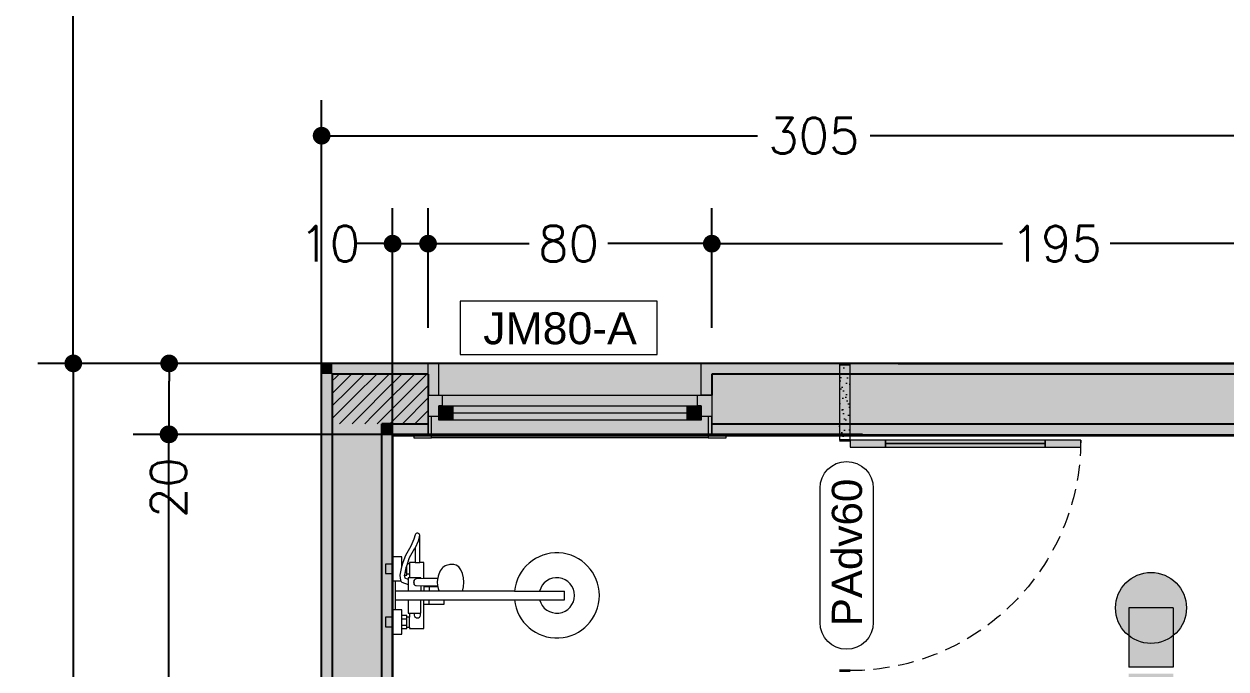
# Model space of a CAD drawing. Header units: metres. Extents: x -1783 to 21505, y -57 to 13660.
# Drawn here: x 11849.9 to 12188.8, y 12725.2 to 12907 of the extents above; entities that cross this region are included whole.
import ezdxf

# ---------------------------------------------------------------- set-up
doc = ezdxf.new("R2010")
doc.units = ezdxf.units.M
doc.header["$MEASUREMENT"] = 0
doc.linetypes.add('Dashed', pattern=[0.07, 0.045, -0.025])
for name, color, linetype, lineweight in [('Bombeiro', 1, 'Continuous', 0), ('Concreto moldado in loco_Pilares.IFC Model_Caneta_No__241', 7, 'Continuous', 13), ('Concreto moldado in loco_Pilares.IFC Model_Caneta_No__4', 7, 'Continuous', 20), ('Janelas Archicad_Caneta_No__10', 7, 'Continuous', 5), ('Janelas Archicad_Caneta_No__241', 7, 'Continuous', 13), ('LAJES.EST_Caneta_No__241', 7, 'Continuous', 13), ('Marcadores de Porta Archicad_Caneta_No__7', 7, 'Continuous', 13), ('PAREDE CONSTRUIR_Caneta_No__241', 7, 'Continuous', 13), ('PAREDE CONSTRUIR_Caneta_No__3', 7, 'Continuous', 25), ('PAREDE.ARQ_Caneta_No__1', 7, 'Continuous', 35), ('PAREDE.ARQ_Caneta_No__241', 7, 'Continuous', 13), ('Portas Archicad_Caneta_No__1', 7, 'Continuous', 35)]:
    doc.layers.add(name, color=color, linetype=linetype, lineweight=lineweight)
for name, color, linetype in [('colorida chamar atenção', 10, 'Continuous'), ('Concreto moldado in loco_Pilares.IFC Model', 7, 'Continuous'), ('cotas', 7, 'Continuous'), ('COTAS EXECUTIVO.EXEC', 7, 'Continuous'), ('Janelas Archicad', 7, 'Continuous'), ('LOUCAS-METAIS.ARQ', 7, 'Continuous'), ('Marcadores de Janela Archicad', 7, 'Continuous'), ('Marcadores de Porta Archicad', 7, 'Continuous'), ('PAREDE CONSTRUIR', 7, 'Continuous'), ('Portas Archicad', 7, 'Continuous')]:
    doc.layers.add(name, color=color, linetype=linetype)
for name, color, linetype, lineweight, true_color in [('Janelas Archicad_Caneta_No__9', 7, 'Continuous', 5, 0x020202), ('LOUCAS-METAIS.ARQ_Caneta_No__13', 7, 'Continuous', 0, 0xaaaaaa), ('Marcadores de Janela Archicad_Caneta_No__9', 7, 'Continuous', 5, 0x020202), ('PAREDE.ARQ_Caneta_No__97', 7, 'Continuous', 5, 0x6b6b6b), ('Portas Archicad_Caneta_No__9', 7, 'Continuous', 5, 0x020202), ('Portas Archicad_Caneta_No__97', 7, 'Continuous', 5, 0x6b6b6b)]:
    doc.layers.add(name, color=color, linetype=linetype, lineweight=lineweight, true_color=true_color)
doc.styles.add('GENERATED_STYLE_1', font='arial.ttf')
doc.styles.add('R80', font='romans.shx', dxfattribs={"height": 10})
doc.dimstyles.new('1-50', dxfattribs={"dimtxt": 10, "dimasz": 5, "dimexe": 10, "dimexo": 10, "dimgap": 3, "dimtad": 1, "dimdec": 1, "dimrnd": 1, "dimdsep": 46, "dimtxsty": 'R80', "dimblk": 'DOT', "dimcen": 0, "dimclrd": 252, "dimclre": 252, "dimclrt": 252, "dimadec": 0, "dimazin": 0, "dimtfac": 1, "dimtdec": 1, "dimtix": 1, "dimtmove": 2, "dimatfit": 3, "dimldrblk": 'DOT', "dimfxl": 1, "dimtolj": 1, "dimarcsym": 0})
pattern_1 = [(45, (18585.2446, 16071.2687), (-1.76776695, 1.76776695), [])]

# ---------------------------------------------------------------- blocks, each defined once
blk = doc.blocks.new('_Dot')
at = {"color": 0, "linetype": 'ByBlock', "lineweight": -2}
blk.add_line((-0.5, 0), (-1, 0), dxfattribs=at)
at = {"color": 0, "linetype": 'ByBlock', "const_width": 0.5}
blk.add_lwpolyline([(-0.25, 0, 1), (0.25, 0, 1)], format="xyb", close=True, dxfattribs=at)
blk = doc.blocks.new('*D7134')
at = {"layer": 'COTAS EXECUTIVO.EXEC', "color": 252, "lineweight": -2, "transparency": 16777216}
for p, q in [((12096.34, 12811.3), (12872.72, 12811.3)), ((12862.72, 12796.3), (12862.72, 12806.3)), ((12903.84, 12791.3), (12852.72, 12791.3))]:
    blk.add_line(p, q, dxfattribs=at)
at = {"layer": 'COTAS EXECUTIVO.EXEC', "color": 252, "lineweight": -2, "transparency": 16777216, "xscale": 5, "yscale": 5, "zscale": 5}
for p, rotation in [((12862.72, 12811.3), 90), ((12862.72, 12791.3), 270)]:
    blk.add_blockref('_Dot', p, dxfattribs=dict(at, rotation=rotation))
at = {"layer": 'COTAS EXECUTIVO.EXEC', "color": 252, "transparency": 16777216, "insert": (12862.55, 12776.3), "char_height": 10, "attachment_point": 5, "rotation": 90, "style": 'R80'}
blk.add_mtext('\\A1;20', dxfattribs=at)
blk = doc.blocks.new('*D7198')
at = {"layer": 'COTAS EXECUTIVO.EXEC', "color": 252, "lineweight": -2, "transparency": 16777216}
for p, q in [((12086.34, 12791.3), (11880.68, 12791.3)), ((11890.68, 12786.3), (11890.68, 12608.21)), ((11890.68, 12425.89), (11890.68, 12576.49)), ((12711.34, 12420.89), (11880.68, 12420.89))]:
    blk.add_line(p, q, dxfattribs=at)
at = {"layer": 'COTAS EXECUTIVO.EXEC', "color": 252, "lineweight": -2, "transparency": 16777216, "xscale": 5, "yscale": 5, "zscale": 5}
for p, rotation in [((11890.68, 12791.3), 90), ((11890.68, 12420.89), 270)]:
    blk.add_blockref('_Dot', p, dxfattribs=dict(at, rotation=rotation))
at = {"layer": 'COTAS EXECUTIVO.EXEC', "color": 252, "transparency": 16777216, "insert": (11890.68, 12592.35), "char_height": 10, "attachment_point": 5, "rotation": 90, "style": 'R80'}
blk.add_mtext('\\A1;370', dxfattribs=at)
blk = doc.blocks.new('*D7199')
at = {"layer": 'COTAS EXECUTIVO.EXEC', "color": 252, "lineweight": -2, "transparency": 16777216}
for p, q in [((12228.85, 12811.3), (11880.85, 12811.3)), ((11890.85, 12796.3), (11890.85, 12806.3)), ((12086.34, 12791.3), (11880.85, 12791.3))]:
    blk.add_line(p, q, dxfattribs=at)
at = {"layer": 'COTAS EXECUTIVO.EXEC', "color": 252, "lineweight": -2, "transparency": 16777216, "xscale": 5, "yscale": 5, "zscale": 5}
for p, rotation in [((11890.85, 12811.3), 90), ((11890.85, 12791.3), 270)]:
    blk.add_blockref('_Dot', p, dxfattribs=dict(at, rotation=rotation))
at = {"layer": 'COTAS EXECUTIVO.EXEC', "color": 252, "transparency": 16777216, "insert": (11890.68, 12776.3), "char_height": 10, "attachment_point": 5, "rotation": 90, "style": 'R80'}
blk.add_mtext('\\A1;20', dxfattribs=at)
blk = doc.blocks.new('*D7249')
at = {"layer": 'COTAS EXECUTIVO.EXEC', "color": 252, "lineweight": -2, "transparency": 16777216}
for p, q in [((11953.84, 12616.1), (11953.84, 12855.05)), ((11963.84, 12821.3), (11963.84, 12855.05)), ((11948.84, 12845.05), (11943.84, 12845.05)), ((11953.84, 12845.05), (11963.84, 12845.05)), ((11968.84, 12845.05), (11973.84, 12845.05))]:
    blk.add_line(p, q, dxfattribs=at)
at = {"layer": 'COTAS EXECUTIVO.EXEC', "color": 252, "lineweight": -2, "transparency": 16777216, "xscale": 5, "yscale": 5, "zscale": 5}
blk.add_blockref('_Dot', (11953.84, 12845.05), dxfattribs=at)
at = {"layer": 'COTAS EXECUTIVO.EXEC', "color": 252, "lineweight": -2, "transparency": 16777216, "xscale": 5, "yscale": 5, "zscale": 5, "rotation": 180}
blk.add_blockref('_Dot', (11963.84, 12845.05), dxfattribs=at)
at = {"layer": 'COTAS EXECUTIVO.EXEC', "color": 252, "transparency": 16777216, "insert": (11936.12, 12845.05), "char_height": 10, "attachment_point": 5, "style": 'R80'}
blk.add_mtext('\\A1;10', dxfattribs=at)
blk = doc.blocks.new('*D7250')
at = {"layer": 'COTAS EXECUTIVO.EXEC', "color": 252, "lineweight": -2, "transparency": 16777216}
for p, q in [((11963.84, 12821.3), (11963.84, 12855.05)), ((12043.84, 12821.3), (12043.84, 12855.05)), ((11968.84, 12845.05), (11992.35, 12845.05)), ((12038.84, 12845.05), (12014.54, 12845.05))]:
    blk.add_line(p, q, dxfattribs=at)
at = {"layer": 'COTAS EXECUTIVO.EXEC', "color": 252, "lineweight": -2, "transparency": 16777216, "xscale": 5, "yscale": 5, "zscale": 5, "rotation": 180}
blk.add_blockref('_Dot', (11963.84, 12845.05), dxfattribs=at)
at = {"layer": 'COTAS EXECUTIVO.EXEC', "color": 252, "lineweight": -2, "transparency": 16777216, "xscale": 5, "yscale": 5, "zscale": 5}
blk.add_blockref('_Dot', (12043.84, 12845.05), dxfattribs=at)
at = {"layer": 'COTAS EXECUTIVO.EXEC', "color": 252, "transparency": 16777216, "insert": (12003.44, 12845.05), "char_height": 10, "attachment_point": 5, "style": 'R80'}
blk.add_mtext('\\A1;80', dxfattribs=at)
blk = doc.blocks.new('*D7251')
at = {"layer": 'COTAS EXECUTIVO.EXEC', "color": 252, "lineweight": -2, "transparency": 16777216}
for p, q in [((12043.84, 12821.3), (12043.84, 12855.05)), ((12238.85, 12510.89), (12238.85, 12855.05)), ((12048.84, 12845.05), (12125.8, 12845.05)), ((12233.85, 12845.05), (12156.09, 12845.05))]:
    blk.add_line(p, q, dxfattribs=at)
at = {"layer": 'COTAS EXECUTIVO.EXEC', "color": 252, "lineweight": -2, "transparency": 16777216, "xscale": 5, "yscale": 5, "zscale": 5, "rotation": 180}
blk.add_blockref('_Dot', (12043.84, 12845.05), dxfattribs=at)
at = {"layer": 'COTAS EXECUTIVO.EXEC', "color": 252, "lineweight": -2, "transparency": 16777216, "xscale": 5, "yscale": 5, "zscale": 5}
blk.add_blockref('_Dot', (12238.85, 12845.05), dxfattribs=at)
at = {"layer": 'COTAS EXECUTIVO.EXEC', "color": 252, "transparency": 16777216, "insert": (12140.94, 12845.05), "char_height": 10, "attachment_point": 5, "style": 'R80'}
blk.add_mtext('\\A1;195', dxfattribs=at)
blk = doc.blocks.new('*D7408')
at = {"layer": 'COTAS EXECUTIVO.EXEC', "color": 252, "lineweight": -2, "transparency": 16777216}
for p, q in [((11923.84, 12811.3), (11853.83, 12811.3)), ((11863.83, 12806.3), (11863.83, 12621.55)), ((11863.83, 12405.89), (11863.83, 12589.84)), ((11923.84, 12400.89), (11853.83, 12400.89))]:
    blk.add_line(p, q, dxfattribs=at)
at = {"layer": 'COTAS EXECUTIVO.EXEC', "color": 252, "lineweight": -2, "transparency": 16777216, "xscale": 5, "yscale": 5, "zscale": 5}
for p, rotation in [((11863.83, 12811.3), 90), ((11863.83, 12400.89), 270)]:
    blk.add_blockref('_Dot', p, dxfattribs=dict(at, rotation=rotation))
at = {"layer": 'COTAS EXECUTIVO.EXEC', "color": 252, "transparency": 16777216, "insert": (11863.83, 12605.7), "char_height": 10, "attachment_point": 5, "rotation": 90, "style": 'R80'}
blk.add_mtext('\\A1;410', dxfattribs=at)
blk = doc.blocks.new('*D7409')
at = {"layer": 'COTAS EXECUTIVO.EXEC', "color": 252, "lineweight": -2, "transparency": 16777216}
for p, q in [((12673.84, 13241.11), (11853.83, 13241.11)), ((11863.83, 13236.11), (11863.83, 13028.32)), ((11863.83, 12816.3), (11863.83, 12996.6)), ((11923.84, 12811.3), (11853.83, 12811.3))]:
    blk.add_line(p, q, dxfattribs=at)
at = {"layer": 'COTAS EXECUTIVO.EXEC', "color": 252, "lineweight": -2, "transparency": 16777216, "xscale": 5, "yscale": 5, "zscale": 5}
for p, rotation in [((11863.83, 13241.11), 90), ((11863.83, 12811.3), 270)]:
    blk.add_blockref('_Dot', p, dxfattribs=dict(at, rotation=rotation))
at = {"layer": 'COTAS EXECUTIVO.EXEC', "color": 252, "transparency": 16777216, "insert": (11863.83, 13012.46), "char_height": 10, "attachment_point": 5, "rotation": 90, "style": 'R80'}
blk.add_mtext('\\A1;430', dxfattribs=at)
blk = doc.blocks.new('*D7442')
at = {"layer": 'COTAS EXECUTIVO.EXEC', "color": 252, "lineweight": -2, "transparency": 16777216}
for p, q in [((11933.84, 12524.25), (11933.84, 12885.48)), ((12238.85, 12510.89), (12238.85, 12885.48)), ((11938.84, 12875.48), (12056.74, 12875.48)), ((12233.85, 12875.48), (12088.46, 12875.48))]:
    blk.add_line(p, q, dxfattribs=at)
at = {"layer": 'COTAS EXECUTIVO.EXEC', "color": 252, "lineweight": -2, "transparency": 16777216, "xscale": 5, "yscale": 5, "zscale": 5, "rotation": 180}
blk.add_blockref('_Dot', (11933.84, 12875.48), dxfattribs=at)
at = {"layer": 'COTAS EXECUTIVO.EXEC', "color": 252, "lineweight": -2, "transparency": 16777216, "xscale": 5, "yscale": 5, "zscale": 5}
blk.add_blockref('_Dot', (12238.85, 12875.48), dxfattribs=at)
at = {"layer": 'COTAS EXECUTIVO.EXEC', "color": 252, "transparency": 16777216, "insert": (12072.6, 12875.48), "char_height": 10, "attachment_point": 5, "style": 'R80'}
blk.add_mtext('\\A1;305', dxfattribs=at)
blk = doc.blocks.new('Shower Kit 26')
at = {"layer": 'LOUCAS-METAIS.ARQ_Caneta_No__13', "color": 253, "linetype": 'Continuous', "lineweight": 0, "true_color": 0xaaaaaa}
for p, q in [((-0.093, -0.026), (-0.057, -0.026)), ((-0.084, -0.026), (-0.084, -0.04)), ((-0.066, -0.026), (-0.066, -0.04)), ((-0.012, -0.008), (0.012, -0.008)), ((0.0415, -0.023), (0.041, -0.0232)), ((0.0428, -0.0227), (0.0415, -0.023)), ((0.0559, -0.0206), (0.0428, -0.0227)), ((0.0572, -0.0205), (0.0559, -0.0206)), ((0.0584, -0.0339), (0.0568, -0.0336)), ((0.0617, -0.0214), (0.0572, -0.0205)), ((0.0775, -0.0376), (0.0584, -0.0339)), ((0.081, -0.025), (0.0617, -0.0214)), ((0.093, -0.0293), (0.081, -0.025)), ((0.0821, -0.0255), (0.0821, -0.0255)), ((0.0837, -0.026), (0.093, -0.026)), ((-0.089, -0.04), (-0.061, -0.04)), ((-0.089, -0.048), (-0.061, -0.048)), ((-0.05, -0.048), (-0.05, -0.08)), ((-0.012, -0.044), (-0.012, -0.145)), ((0.012, -0.197), (0.012, -0.044)), ((0.0265, -0.1091), (0.027, -0.0668)), ((0.027, -0.0668), (0.0272, -0.0652)), ((0.0272, -0.0652), (0.0279, -0.0637)), ((0.0279, -0.0637), (0.0291, -0.0623)), ((0.0291, -0.0623), (0.0305, -0.0613)), ((0.0305, -0.0613), (0.032, -0.0608)), ((0.0445, -0.044), (0.0306, -0.044)), ((0.0344, -0.0596), (0.032, -0.0608)), ((0.032, -0.0608), (0.0322, -0.0607)), ((0.032, -0.0608), (0.032, -0.0608)), ((0.0322, -0.0607), (0.034, -0.0605)), ((0.034, -0.0605), (0.04, -0.0605)), ((0.037, -0.0592), (0.0344, -0.0596)), ((0.0396, -0.0596), (0.037, -0.0592)), ((0.042, -0.0608), (0.0396, -0.0596)), ((0.04, -0.0605), (0.0418, -0.0607)), ((0.0418, -0.0607), (0.042, -0.0608)), ((0.042, -0.0608), (0.042, -0.0608)), ((0.042, -0.0608), (0.0435, -0.0613)), ((0.0435, -0.0613), (0.0449, -0.0623)), ((0.0449, -0.0623), (0.0461, -0.0637)), ((0.0461, -0.0637), (0.0468, -0.0652)), ((0.0468, -0.0652), (0.047, -0.0668)), ((0.0473, -0.088), (0.047, -0.0668)), ((0.05, -0.08), (0.05, -0.048)), ((0.05, -0.052), (0.05, -0.0493)), ((0.05, -0.0551), (0.05, -0.052)), ((0.05, -0.0585), (0.05, -0.0551)), ((0.061, -0.04), (0.066, -0.04)), ((0.089, -0.048), (0.061, -0.048)), ((0.066, -0.0353), (0.066, -0.04)), ((0.066, -0.04), (0.084, -0.04)), ((0.089, -0.0416), (0.0775, -0.0376)), ((0.084, -0.0399), (0.084, -0.04)), ((0.084, -0.04), (0.0844, -0.04)), ((0.093, -0.0635), (0.093, -0.0765)), ((0.1534, -0.0718), (0.1344, -0.0635)), ((-0.05, -0.08), (-0.012, -0.08)), ((-0.025, -0.088), (-0.012, -0.088)), ((0.0268, -0.08), (0.012, -0.08)), ((0.0267, -0.088), (0.012, -0.088)), ((0.025, -0.088), (0.025, -0.1275)), ((0.05, -0.08), (0.0472, -0.08)), ((0.167, -0.0762), (0.1534, -0.0718)), ((0.167, -0.0762), (0.169, -0.0765)), ((-0.025, -0.103), (-0.012, -0.103)), ((0.025, -0.103), (0.012, -0.103)), ((0.012, -0.1283), (0.0121, -0.1283)), ((0.0142, -0.1302), (0.012, -0.1312)), ((0.0194, -0.1288), (0.0142, -0.1302)), ((0.0279, -0.1268), (0.0194, -0.1288)), ((0.026, -0.1273), (0.0265, -0.1091)), ((0.037, -0.1261), (0.0279, -0.1268)), ((0.0461, -0.1268), (0.037, -0.1261)), ((0.048, -0.1273), (0.0461, -0.1268)), ((0.0121, -0.1424), (0.012, -0.1423)), ((-0.012, -0.3436), (-0.012, -0.485)), ((0.012, -0.3436), (0.012, -0.485)), ((-0.012, -0.485), (0.012, -0.485))]:
    blk.add_line(p, q, dxfattribs=at)
at = {"layer": 'LOUCAS-METAIS.ARQ_Caneta_No__13', "color": 253, "linetype": 'Continuous', "lineweight": 0, "true_color": 0xaaaaaa, "flags": 128}
blk.add_lwpolyline([(-0.012, -0.3436, 19.949874), (0.012, -0.3436), (0.012, -0.197), (0.0241, -0.1999), (0.037, -0.2009), (0.0499, -0.1999), (0.062, -0.197), (0.0724, -0.1925), (0.0803, -0.1865), (0.0853, -0.1796), (0.087, -0.1722), (0.087, -0.1616), (0.0865, -0.1584), (0.0848, -0.151), (0.0834, -0.1483), (0.0786, -0.1416), (0.0765, -0.1398), (0.0692, -0.1344), (0.0598, -0.1302), (0.0546, -0.1288), (0.048, -0.1273), (0.0475, -0.1091), (0.0473, -0.088), (0.093, -0.088), (0.093, -0.0765), (0.169, -0.0765, 0.853753), (0.171, -0.0638), (0.1582, -0.0596), (0.139, -0.0513), (0.1123, -0.0361), (0.093, -0.0293), (0.093, -0.026), (0.109, -0.026), (0.109, 0), (0.041, 0), (0.041, -0.0232), (0.0404, -0.0235), (0.0393, -0.0242), (0.0385, -0.0251), (0.0378, -0.0262), (0.0304, -0.044), (0.012, -0.044), (0.012, -0.008), (0.04, -0.008), (0.04, 0), (-0.04, 0), (-0.04, -0.008), (-0.012, -0.008), (-0.012, -0.044), (-0.05, -0.044), (-0.05, -0.048), (-0.061, -0.048), (-0.061, -0.04), (-0.057, -0.04), (-0.057, -0.026), (-0.041, -0.026), (-0.041, 0), (-0.109, 0), (-0.109, -0.026), (-0.093, -0.026), (-0.093, -0.04), (-0.089, -0.04), (-0.089, -0.048), (-0.093, -0.048), (-0.093, -0.088), (-0.025, -0.088), (-0.025, -0.145), (-0.0244, -0.145), (-0.0228, -0.145), (-0.0204, -0.145), (-0.0171, -0.145), (-0.0131, -0.145), (-0.012, -0.145)], format="xyb", close=True, dxfattribs=at)
for points in [[(-0.0885, 0), (-0.0615, 0), (-0.0615, 0.02), (-0.0885, 0.02)], [(0.0615, 0), (0.0885, 0), (0.0885, 0.02), (0.0615, 0.02)], [(0.05, -0.044), (0.0445, -0.044), (0.0482, -0.035), (0.0568, -0.0336), (0.057, -0.0336), (0.057, -0.04), (0.061, -0.04), (0.061, -0.048), (0.05, -0.048)], [(0.089, -0.048), (0.089, -0.0416), (0.1069, -0.048), (0.133, -0.0629), (0.1344, -0.0635), (0.093, -0.0635), (0.093, -0.048)]]:
    blk.add_lwpolyline(points, close=True, dxfattribs=at)
at = {"layer": 'LOUCAS-METAIS.ARQ_Caneta_No__13', "color": 253, "linetype": 'Continuous', "lineweight": 0, "true_color": 0xaaaaaa}
for centre, radius, start, end in [((-0.0545, -0.07), 0.009, 60, 300), ((0, -0.463), 0.05, 103.8865, 76.1135)]:
    blk.add_arc(centre, radius, start, end, dxfattribs=at)
blk = doc.blocks.new('Horizontal Multi-Sash Window 26_4')
at = {"layer": 'Janelas Archicad', "linetype": 'Continuous', "lineweight": 0, "true_color": 0xffffff}
for points in [[(-0.4, 0), (0.4, 0), (0.4, 0.05), (0.39, 0.06), (-0.39, 0.06), (-0.4, 0.05)], [(-0.4, 0), (-0.4, -0.06), (-0.36, -0.06), (-0.36, -0.03), (-0.37, -0.03), (-0.37, 0)], [(-0.37, 0.01), (-0.37, -0.03), (-0.33, -0.03), (-0.33, 0.01)], [(0.33, 0.01), (-0.33, 0.01), (-0.33, -0.03), (-0.36, -0.03), (-0.36, -0.06), (0.36, -0.06), (0.36, -0.03), (0.33, -0.03)], [(0.33, -0.03), (0.33, 0.01), (-0.33, 0.01), (-0.33, -0.03)], [(0.37, -0.03), (0.37, 0.01), (0.33, 0.01), (0.33, -0.03)], [(0.4, -0.06), (0.4, 0), (0.37, 0), (0.37, -0.03), (0.36, -0.03), (0.36, -0.06)]]:
    blk.add_hatch(color=7, dxfattribs=at).paths.add_polyline_path(points)
at = {"layer": 'Janelas Archicad_Caneta_No__10', "color": 7, "linetype": 'Continuous', "lineweight": 5}
for p, q in [((-0.39, 0.06), (-0.44, 0.06)), ((-0.44, 0.06), (-0.44, 0.05)), ((-0.44, 0.05), (-0.39, 0.05)), ((-0.39, 0.05), (-0.4, 0.05)), ((-0.4, 0.05), (-0.4, 0)), ((-0.39, 0.05), (-0.39, 0.06)), ((-0.39, 0), (-0.39, 0.05)), ((0.44, 0.06), (0.39, 0.06)), ((0.39, 0.06), (0.39, 0.05)), ((0.4, 0.05), (0.39, 0.05)), ((0.39, 0.05), (0.39, 0)), ((0.39, 0.05), (0.44, 0.05)), ((0.4, 0), (0.4, 0.05)), ((0.44, 0.05), (0.44, 0.06)), ((-0.4, 0), (-0.39, 0)), ((0.39, 0), (0.4, 0))]:
    blk.add_line(p, q, dxfattribs=at)
at = {"layer": 'Janelas Archicad_Caneta_No__241', "color": 7, "linetype": 'Continuous', "lineweight": 13}
for p, q in [((-0.44, 0.05), (-0.4, 0.05)), ((-0.4, 0.02), (-0.4, 0.05)), ((0.4, 0.02), (0.4, 0.05)), ((0.4, 0.05), (0.44, 0.05)), ((-0.4, 0), (-0.4, 0.02)), ((-0.4, -0.06), (-0.4, 0)), ((0.4, 0), (0.4, 0.02)), ((0.4, -0.06), (0.4, 0)), ((-0.37, -0.06), (-0.37, -0.15)), ((0.37, -0.06), (0.37, -0.15)), ((-0.4, -0.15), (-0.37, -0.15)), ((0.4, -0.15), (0.37, -0.15))]:
    blk.add_line(p, q, dxfattribs=at)
at = {"layer": 'Janelas Archicad_Caneta_No__9', "color": 18, "linetype": 'Dashed', "lineweight": 5, "true_color": 0x020202}
blk.add_line((-0.4, 0.05), (0.4, 0.05), dxfattribs=at)
at = {"layer": 'Janelas Archicad_Caneta_No__9', "color": 18, "linetype": 'Continuous', "lineweight": 5, "true_color": 0x020202}
for p, q in [((-0.39, 0.06), (0.39, 0.06)), ((-0.4, 0), (-0.37, 0)), ((-0.37, 0.01), (-0.33, 0.01)), ((-0.37, -0.03), (-0.37, 0.01)), ((-0.37, 0), (-0.37, -0.03)), ((-0.33, 0.01), (0.33, 0.01)), ((-0.33, 0.01), (-0.33, -0.03)), ((-0.33, 0.01), (0.33, 0.01)), ((0.33, -0.03), (0.33, 0.01)), ((0.33, 0.01), (0.37, 0.01)), ((0.37, 0.01), (0.37, -0.03)), ((0.37, -0.03), (0.37, 0)), ((0.37, 0), (0.4, 0)), ((-0.37, -0.03), (-0.36, -0.03)), ((-0.33, -0.03), (-0.37, -0.03)), ((-0.36, -0.03), (-0.36, -0.06)), ((-0.33, -0.01), (0.33, -0.01)), ((0.33, -0.03), (-0.33, -0.03)), ((0.37, -0.03), (0.33, -0.03)), ((0.36, -0.06), (0.36, -0.03)), ((0.36, -0.03), (0.37, -0.03)), ((-0.36, -0.06), (-0.4, -0.06)), ((0.36, -0.06), (-0.36, -0.06)), ((0.4, -0.06), (0.36, -0.06)), ((-0.37, -0.15), (0.37, -0.15))]:
    blk.add_line(p, q, dxfattribs=at)
blk = doc.blocks.new('Door 26_5')
at = {"layer": 'Portas Archicad', "linetype": 'Continuous', "lineweight": 0, "true_color": 0xffffff}
for points in [[(0.325, 0.65), (0.305, 0.65), (0.305, 0.55), (0.325, 0.55)], [(0.315, 0.55), (0.305, 0.55), (0.305, 0.1), (0.315, 0.1)], [(0.325, 0.55), (0.315, 0.55), (0.315, 0.1), (0.325, 0.1)], [(0.305, 0), (0.325, 0), (0.325, 0.1), (0.305, 0.1)]]:
    blk.add_hatch(color=7, dxfattribs=at).paths.add_polyline_path(points)
at = {"layer": 'Portas Archicad_Caneta_No__1', "color": 7, "linetype": 'Continuous', "lineweight": 35}
for p, q in [((-0.325, -0.03), (-0.325, 0)), ((-0.325, -0.03), (-0.325, 0)), ((0.325, -0.03), (0.325, 0)), ((0.325, -0.03), (0.325, 0))]:
    blk.add_line(p, q, dxfattribs=at)
at = {"layer": 'Portas Archicad_Caneta_No__9', "color": 18, "linetype": 'Continuous', "lineweight": 5, "true_color": 0x020202}
for p, q in [((0.305, 0.55), (0.305, 0.65)), ((0.305, 0.65), (0.325, 0.65)), ((0.325, 0.65), (0.325, 0.55)), ((0.325, 0.55), (0.305, 0.55)), ((0.315, 0.55), (0.315, 0.1)), ((0.305, 0), (0.305, 0.1)), ((0.305, 0.1), (0.325, 0.1)), ((0.325, 0.1), (0.325, 0)), ((0.325, 0), (0.305, 0))]:
    blk.add_line(p, q, dxfattribs=at)
at = {"layer": 'Portas Archicad_Caneta_No__9', "color": 18, "linetype": 'Continuous', "lineweight": 5, "true_color": 0x020202, "flags": 128}
for points in [[(0.315, 0.55), (0.315, 0.1), (0.305, 0.1), (0.305, 0.55)], [(0.325, 0.55), (0.325, 0.1), (0.315, 0.1), (0.315, 0.55)]]:
    blk.add_lwpolyline(points, close=True, dxfattribs=at)
at = {"layer": 'Portas Archicad_Caneta_No__97', "color": 251, "linetype": 'Dashed', "lineweight": 5, "true_color": 0x6b6b6b}
blk.add_arc((0.325, 0), 0.65, 90, 180, dxfattribs=at)
blk = doc.blocks.new('W Marker 26_5')
at = {"layer": 'Marcadores de Janela Archicad_Caneta_No__9', "color": 18, "linetype": 'Continuous', "lineweight": 5, "true_color": 0x020202, "flags": 128}
blk.add_lwpolyline([(0.2459, 0.025), (0.2459, 0.175), (-0.3097, 0.175), (-0.3097, 0.025)], close=True, dxfattribs=at)
at = {"layer": 'Marcadores de Janela Archicad_Caneta_No__9', "color": 18, "lineweight": 5, "true_color": 0x020202, "insert": (-0.2445, 0.0528), "char_height": 0.09, "attachment_point": 7, "style": 'GENERATED_STYLE_1'}
blk.add_mtext('\\A1;\\pt0;JM80-A', dxfattribs=at)
blk = doc.blocks.new('D Marker 26_6')
at = {"layer": 'Marcadores de Porta Archicad_Caneta_No__7', "color": 7, "linetype": 'Continuous', "lineweight": 13, "flags": 128}
blk.add_lwpolyline([(0.1896, -0.105), (-0.1896, -0.105, -1), (-0.1896, 0.045), (0.1896, 0.045, -1)], format="xyb", close=True, dxfattribs=at)
at = {"layer": 'Marcadores de Porta Archicad_Caneta_No__7', "color": 7, "lineweight": 13, "insert": (-0.1998, -0.0745), "char_height": 0.085, "attachment_point": 7, "style": 'GENERATED_STYLE_1'}
blk.add_mtext('\\A1;\\pt0;PAdv60', dxfattribs=at)

msp = doc.modelspace()

# ---------------------------------------------------------------- hatches: boundary and pattern name
at = {"layer": 'Bombeiro'}
h = msp.add_hatch(color=256, dxfattribs=at)
h.dxf.hatch_style = 1
h.paths.add_polyline_path([(12167.646, 12752.371, 1), (12167.646, 12732.371, 1)])
h = msp.add_hatch(color=256, dxfattribs=at)
h.paths.add_polyline_path([(12173.912, 12668.46), (12173.912, 12660.651), (12178.419, 12660.651), (12178.419, 12650.572), (12167.646, 12645.583), (12156.873, 12650.572), (12156.873, 12660.651), (12161.38, 12660.651), (12161.38, 12668.46)])
h.paths.add_polyline_path([(12173.912, 12670.22), (12161.38, 12670.22), (12161.38, 12686.938), (12173.912, 12686.938)])
h.paths.add_polyline_path([(12173.912, 12705.415), (12173.912, 12688.698), (12161.38, 12688.698), (12161.38, 12705.415)])
h.paths.add_polyline_path([(12161.38, 12723.893), (12173.912, 12723.893), (12173.912, 12707.175), (12161.38, 12707.175)])
h.paths.add_polyline_path([(12161.38, 12742.371), (12173.912, 12742.371), (12173.912, 12725.653), (12161.38, 12725.653)])
at = {"layer": 'colorida chamar atenção'}
h = msp.add_hatch(color=256, dxfattribs=at)
h.dxf.hatch_style = 1
h.paths.add_polyline_path([(11950.841, 12808.299), (11936.841, 12808.299), (11950.841, 12794.299)])
h = msp.add_hatch(color=256, dxfattribs=at)
h.dxf.hatch_style = 1
h.paths.add_polyline_path([(11950.841, 12794.299), (11936.841, 12808.299), (11936.841, 12794.299)])
h = msp.add_hatch(color=256, dxfattribs=at)
h.dxf.hatch_style = 1
h.paths.add_polyline_path([(11950.841, 12808.299), (11950.841, 12794.299), (11963.841, 12794.299), (11963.841, 12796.299), (11963.841, 12802.299), (11963.841, 12808.299)])
h = msp.add_hatch(color=256, dxfattribs=at)
h.dxf.hatch_style = 1
h.paths.add_polyline_path([(12043.841, 12802.299), (12043.841, 12796.299), (12043.841, 12794.299), (12238.848, 12794.299), (12238.848, 12808.299), (12043.841, 12808.299)])
h = msp.add_hatch(color=256, dxfattribs=at)
h.dxf.hatch_style = 1
h.paths.add_polyline_path([(11950.841, 12417.893), (11950.841, 12794.299), (11936.841, 12794.299), (11936.841, 12417.893)])
at = {"layer": 'Concreto moldado in loco_Pilares.IFC Model', "linetype": 'Continuous', "lineweight": 0, "true_color": 0x000000}
msp.add_hatch(color=18, dxfattribs=at).paths.add_polyline_path([(11933.845, 12811.299), (11933.845, 12791.299), (11963.845, 12791.299), (11963.845, 12811.299)])
at = {"layer": 'cotas'}
h = msp.add_hatch(color=7, dxfattribs=at)
h.dxf.hatch_style = 1
h.paths.add_polyline_path([(21504.961, 13659.963), (10304.961, 13659.963), (10304.961, 5739.963), (21504.961, 5739.963)])
h.paths.add_polyline_path([(10571.627, 13593.296), (21371.627, 13593.296), (21371.627, 5806.63), (10571.627, 5806.63)], flags=16)
at = {"layer": 'PAREDE CONSTRUIR', "linetype": 'Continuous', "lineweight": 0, "true_color": 0xffffff}
for points in [[(11936.841, 12811.299), (11933.841, 12811.299), (11936.841, 12808.299)], [(11936.841, 12808.299), (11933.841, 12811.299), (11933.841, 12808.299)], [(11936.841, 12403.893), (11936.841, 12808.299), (11933.841, 12808.299), (11933.841, 12403.893)], [(11936.841, 12811.299), (11936.841, 12808.299), (11963.841, 12808.299), (11963.841, 12811.299)], [(11966.841, 12811.299), (11963.841, 12811.299), (11963.841, 12808.299), (11963.841, 12802.299), (11966.841, 12802.299)], [(11966.841, 12811.299), (11966.841, 12802.299), (12040.841, 12802.299), (12040.841, 12811.299)], [(12043.841, 12811.299), (12040.841, 12811.299), (12040.841, 12802.299), (12043.841, 12802.299), (12043.841, 12808.299)], [(12238.848, 12811.299), (12043.841, 12811.299), (12043.841, 12808.299), (12238.848, 12808.299)], [(11953.841, 12794.299), (11950.841, 12794.299), (11953.841, 12791.299)], [(11953.841, 12791.299), (11950.841, 12794.299), (11950.841, 12791.299)], [(11953.841, 12420.893), (11953.841, 12791.299), (11950.841, 12791.299), (11950.841, 12420.893)], [(11953.841, 12791.299), (11963.841, 12791.299), (11963.841, 12794.299), (11953.841, 12794.299)], [(12043.841, 12791.299), (12238.848, 12791.299), (12238.848, 12794.299), (12043.841, 12794.299)]]:
    msp.add_hatch(color=7, dxfattribs=at).paths.add_polyline_path(points)
at = {"layer": 'PAREDE CONSTRUIR', "linetype": 'Continuous', "lineweight": 0, "true_color": 0x000000}
h = msp.add_hatch(dxfattribs=at)
h.set_pattern_fill('COMMON_BRICK_0006', color=18, scale=100, style=0, pattern_type=2)
h.set_pattern_definition(pattern_1)
h.paths.add_polyline_path([(11950.841, 12808.299), (11936.841, 12808.299), (11950.841, 12794.299)])
h = msp.add_hatch(dxfattribs=at)
h.set_pattern_fill('COMMON_BRICK_0006', color=18, scale=100, style=0, pattern_type=2)
h.set_pattern_definition(pattern_1)
h.paths.add_polyline_path([(11950.841, 12794.299), (11936.841, 12808.299), (11936.841, 12794.299)])
h = msp.add_hatch(dxfattribs=at)
h.set_pattern_fill('COMMON_BRICK_0006', color=18, scale=100, style=0, pattern_type=2)
h.set_pattern_definition(pattern_1)
h.paths.add_polyline_path([(11950.841, 12808.299), (11950.841, 12794.299), (11963.841, 12794.299), (11963.841, 12796.299), (11963.841, 12802.299), (11963.841, 12808.299)])
at = {"layer": 'PAREDE.ARQ_Caneta_No__97', "linetype": 'Continuous', "lineweight": 5, "true_color": 0x6b6b6b}
h = msp.add_hatch(dxfattribs=at)
h.set_pattern_fill('CUT_STONE_0006', color=251, scale=100, style=0, pattern_type=2)
h.set_pattern_definition([(45, (18585.2446, 16076.2687), (-1.59099026, 1.59099026), [0, -1.5, 0, -2.25]), (110, (18590.2446, 16076.2687), (2.1143084, 0.7695453), [0, -1.1, 0, -1.9])])
h.paths.add_polyline_path([(12082.841, 12811.099), (12079.841, 12811.099), (12079.841, 12789.699), (12082.841, 12789.699)])

# ---------------------------------------------------------------- linework, layer by layer
at = {"layer": 'Bombeiro'}
for p, q in [((12161.38, 12742.371), (12161.38, 12725.653)), ((12173.912, 12742.371), (12161.38, 12742.371)), ((12173.912, 12742.371), (12173.912, 12725.653)), ((12173.912, 12725.653), (12161.38, 12725.653))]:
    msp.add_line(p, q, dxfattribs=at)
msp.add_circle((12167.646, 12742.371), 10, dxfattribs=at)
at = {"layer": 'Concreto moldado in loco_Pilares.IFC Model_Caneta_No__241', "color": 7, "linetype": 'Continuous', "lineweight": 13, "flags": 128}
msp.add_lwpolyline([(11933.845, 12811.299), (11933.845, 12791.299), (11963.845, 12791.299), (11963.845, 12811.299)], close=True, dxfattribs=at)
at = {"layer": 'Concreto moldado in loco_Pilares.IFC Model_Caneta_No__4', "color": 7, "linetype": 'Continuous', "lineweight": 20, "flags": 128}
msp.add_lwpolyline([(11933.845, 12811.299), (11933.845, 12791.299), (11963.845, 12791.299), (11963.845, 12811.299)], close=True, dxfattribs=at)
at = {"layer": 'COTAS EXECUTIVO.EXEC', "flags": 128}
msp.add_lwpolyline([(12238.848, 12790.899), (11953.841, 12790.899), (11953.841, 12420.893), (12238.848, 12420.893)], close=True, dxfattribs=at)
at = {"layer": 'LAJES.EST_Caneta_No__241', "color": 7, "linetype": 'Continuous', "lineweight": 13, "flags": 128}
for points in [[(12543.855, 12811.299), (11933.841, 12811.299)], [(11933.841, 12811.299), (11933.841, 12791.299), (11933.841, 12420.893), (11933.841, 12400.893)], [(11993.844, 11841.251), (11933.841, 11841.251), (11933.841, 12250.86), (12073.844, 12250.86), (12073.844, 12400.893), (11933.841, 12400.893), (11933.841, 12811.299), (12073.844, 12811.299), (12913.841, 12811.299), (13203.841, 12811.299), (14183.841, 12811.299), (14183.841, 11841.251), (13203.841, 11841.251), (13203.841, 11361.251), (14183.841, 11361.251), (14183.841, 10986.112), (14023.885, 10986.112), (14023.885, 10836.212), (14183.841, 10836.212), (14183.841, 10041.212), (13693.611, 10041.212)], [(11993.844, 11841.251), (11933.841, 11841.251), (11933.841, 12250.86), (12073.844, 12250.86), (12073.844, 12400.893), (11933.841, 12400.893), (11933.841, 12811.299), (12073.844, 12811.299), (12913.841, 12811.299), (13203.841, 12811.299), (14183.841, 12811.299), (14183.841, 11841.251), (13203.841, 11841.251), (13203.841, 11361.251), (14183.841, 11361.251), (14183.841, 10986.112), (14023.885, 10986.112), (14023.885, 10836.212), (14183.841, 10836.212), (14183.841, 10041.212), (13693.611, 10041.212)], [(11993.844, 11841.251), (11933.841, 11841.251), (11933.841, 12250.86), (12073.844, 12250.86), (12073.844, 12400.893), (11933.841, 12400.893), (11933.841, 12811.299), (12073.844, 12811.299), (12913.841, 12811.299), (13203.841, 12811.299), (14183.841, 12811.299), (14183.841, 11841.251), (13203.841, 11841.251), (13203.841, 11361.251), (14183.841, 11361.251), (14183.841, 10986.112), (14023.885, 10986.112), (14023.885, 10836.212), (14183.841, 10836.212), (14183.841, 10041.212), (13693.611, 10041.212)], [(11993.844, 11841.251), (11933.841, 11841.251), (11933.841, 12250.86), (12073.844, 12250.86), (12073.844, 12400.893), (11933.841, 12400.893), (11933.841, 12811.299), (12073.844, 12811.299), (12913.841, 12811.299), (13203.841, 12811.299), (14183.841, 12811.299), (14183.841, 11841.251), (13203.841, 11841.251), (13203.841, 11361.251), (14183.841, 11361.251), (14183.841, 10986.112), (14023.885, 10986.112), (14023.885, 10836.212), (14183.841, 10836.212), (14183.841, 10041.212), (13693.611, 10041.212)], [(11993.844, 11841.251), (11933.841, 11841.251), (11933.841, 12250.86), (12073.844, 12250.86), (12073.844, 12400.893), (11933.841, 12400.893), (11933.841, 12811.299), (12073.844, 12811.299), (12913.841, 12811.299), (13203.841, 12811.299), (14183.841, 12811.299), (14183.841, 11841.251), (13203.841, 11841.251), (13203.841, 11361.251), (14183.841, 11361.251), (14183.841, 10986.112), (14023.885, 10986.112), (14023.885, 10836.212), (14183.841, 10836.212), (14183.841, 10041.212), (13693.611, 10041.212)]]:
    msp.add_lwpolyline(points, dxfattribs=at)
at = {"layer": 'PAREDE CONSTRUIR_Caneta_No__241', "color": 7, "linetype": 'Continuous', "lineweight": 13}
for p, q in [((11963.841, 12811.299), (11966.841, 12811.299)), ((11966.841, 12802.299), (11966.841, 12811.299)), ((12040.841, 12802.299), (12040.841, 12811.299)), ((12043.841, 12811.299), (12040.841, 12811.299)), ((11963.841, 12802.299), (11963.841, 12796.299)), ((11963.841, 12802.299), (11966.841, 12802.299)), ((12043.841, 12802.299), (12040.841, 12802.299)), ((12043.841, 12802.299), (12043.841, 12796.299)), ((11963.841, 12796.299), (11963.841, 12794.299)), ((12043.841, 12796.299), (12043.841, 12794.299)), ((11963.841, 12791.299), (11959.841, 12791.299)), ((11963.841, 12794.299), (11963.841, 12791.299)), ((12043.841, 12794.299), (12043.841, 12791.299)), ((12047.841, 12791.299), (12043.841, 12791.299))]:
    msp.add_line(p, q, dxfattribs=at)
at = {"layer": 'PAREDE CONSTRUIR_Caneta_No__241', "color": 7, "linetype": 'Continuous', "lineweight": 13, "flags": 128}
for points in [[(11933.841, 12811.299), (11936.841, 12811.299)], [(11933.841, 12811.299), (11933.841, 12400.893)], [(11963.841, 12811.299), (11936.841, 12811.299)], [(12238.848, 12811.299), (12043.841, 12811.299)], [(11953.841, 12420.893), (11953.841, 12791.299)], [(11953.841, 12791.299), (11963.841, 12791.299)], [(12043.841, 12791.299), (12238.848, 12791.299)]]:
    msp.add_lwpolyline(points, dxfattribs=at)
at = {"layer": 'PAREDE CONSTRUIR_Caneta_No__3', "color": 7, "linetype": 'Continuous', "lineweight": 25}
for p, q in [((11950.841, 12808.299), (11936.841, 12808.299)), ((11936.841, 12808.299), (11936.841, 12794.299)), ((11950.841, 12808.299), (11936.841, 12808.299)), ((11963.841, 12808.299), (11950.841, 12808.299)), ((11963.841, 12808.299), (11963.841, 12802.299)), ((12238.848, 12808.299), (12043.841, 12808.299)), ((12043.841, 12808.299), (12043.841, 12802.299)), ((11936.841, 12794.299), (11936.841, 12417.893)), ((11953.841, 12794.299), (11950.841, 12794.299)), ((11950.841, 12417.893), (11950.841, 12794.299)), ((11953.841, 12794.299), (11950.841, 12794.299)), ((11953.841, 12794.299), (11963.841, 12794.299)), ((12043.841, 12794.299), (12238.848, 12794.299))]:
    msp.add_line(p, q, dxfattribs=at)
at = {"layer": 'PAREDE.ARQ_Caneta_No__1', "color": 7, "linetype": 'Continuous', "lineweight": 35}
msp.add_line((12079.841, 12789.699), (12082.841, 12789.699), dxfattribs=at)
at = {"layer": 'PAREDE.ARQ_Caneta_No__1', "color": 7, "linetype": 'Continuous', "lineweight": 35, "flags": 128}
msp.add_lwpolyline([(12079.841, 12811.099), (12082.841, 12811.099)], dxfattribs=at)
at = {"layer": 'PAREDE.ARQ_Caneta_No__241', "color": 7, "linetype": 'Continuous', "lineweight": 13, "flags": 128}
for points in [[(12079.841, 12811.099), (12079.841, 12789.699)], [(12082.841, 12789.699), (12082.841, 12811.099)]]:
    msp.add_lwpolyline(points, dxfattribs=at)

# ---------------------------------------------------------------- block references
at = {"layer": 'Janelas Archicad', "color": 18, "linetype": 'Continuous', "lineweight": 5, "true_color": 0x020202, "xscale": 100, "yscale": 100, "zscale": 100, "rotation": 180}
msp.add_blockref('Horizontal Multi-Sash Window 26_4', (12003.841, 12796.299), dxfattribs=at)
at = {"layer": 'LOUCAS-METAIS.ARQ', "color": 252, "linetype": 'Continuous', "lineweight": 0, "xscale": 100, "yscale": 100, "zscale": 100, "rotation": 90}
msp.add_blockref('Shower Kit 26', (11953.841, 12745.899), dxfattribs=at)
at = {"layer": 'Marcadores de Janela Archicad', "color": 18, "lineweight": 5, "true_color": 0x020202, "xscale": 100, "yscale": 100, "zscale": 100}
msp.add_blockref('W Marker 26_5', (12003.841, 12811.299), dxfattribs=at)
at = {"layer": 'Marcadores de Porta Archicad', "color": 7, "lineweight": 5, "xscale": 100, "yscale": 100, "zscale": 100, "rotation": 90}
msp.add_blockref('D Marker 26_6', (12078.841, 12757.199), dxfattribs=at)
at = {"layer": 'Portas Archicad', "color": 252, "linetype": 'Continuous', "lineweight": 0, "xscale": -100, "yscale": 100, "zscale": 100, "rotation": 270}
msp.add_blockref('Door 26_5', (12082.841, 12757.199), dxfattribs=at)

# ---------------------------------------------------------------- dimensions: what is measured, and where the dimension line sits
at = {"layer": 'COTAS EXECUTIVO.EXEC'}
for base, p1, p2, picture, middle in [((11863.826, 13241.112), (11933.841, 12811.299), (12683.844, 13241.112), '*D7409', (11863.826, 13012.459)), ((11863.826, 12811.299), (11933.841, 12400.893), (11933.841, 12811.299), '*D7408', (11863.826, 12605.696)), ((11890.848, 12811.299), (12096.345, 12791.299), (12238.848, 12811.299), '*D7199', (11890.679, 12776.303)), ((12862.718, 12811.299), (12913.841, 12791.299), (12086.345, 12811.299), '*D7134', (12862.549, 12776.303)), ((11890.679, 12791.299), (12721.345, 12420.893), (12096.345, 12791.299), '*D7198', (11890.679, 12592.35))]:
    dim = msp.add_linear_dim(base=base, p1=p1, p2=p2, angle=90, dimstyle='1-50', dxfattribs=at)
    dim.commit()
    dim.dimension.update_dxf_attribs({"geometry": picture, "text_midpoint": middle, "dimtype": 160})
for base, p1, p2, picture, middle in [((12238.848, 12875.482), (11933.841, 12514.251), (12238.848, 12500.893), '*D7442', (12072.598, 12875.482)), ((11963.841, 12845.05), (11953.841, 12606.096), (11963.841, 12811.299), '*D7249', (11936.121, 12845.05)), ((12043.841, 12845.05), (11963.841, 12811.299), (12043.841, 12811.299), '*D7250', (12003.441, 12845.05)), ((12238.848, 12845.05), (12043.841, 12811.299), (12238.848, 12500.893), '*D7251', (12140.944, 12845.05))]:
    dim = msp.add_linear_dim(base=base, p1=p1, p2=p2, dimstyle='1-50', dxfattribs=at)
    dim.commit()
    dim.dimension.update_dxf_attribs({"geometry": picture, "text_midpoint": middle, "dimtype": 160})

doc.saveas('drawing.dxf')
